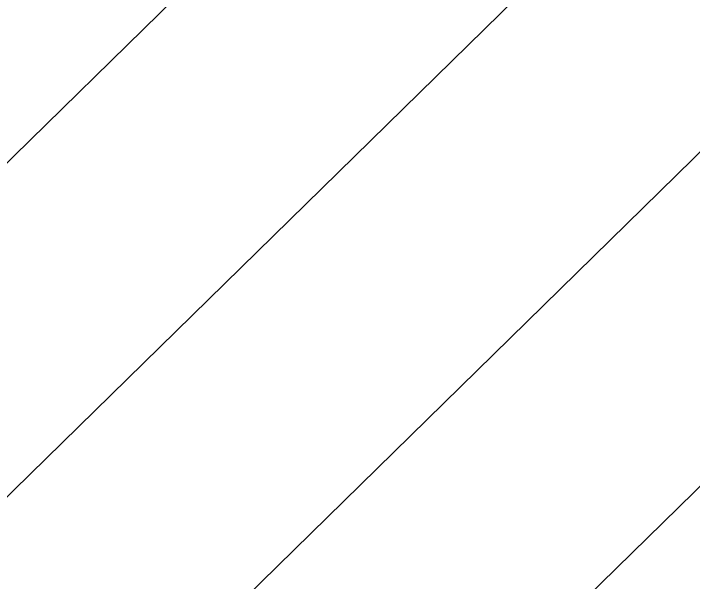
# Model space of a CAD drawing. Extents: x 7084 to 11035, y 13750 to 16729.
# Drawn here: x 8699.05 to 8700.036, y 15505.306 to 15506.131 of the extents above; entities that cross this region are included whole.
import ezdxf

# ---------------------------------------------------------------- set-up
doc = ezdxf.new("R2010")
doc.units = 0
doc.layers.add('Default', color=7, linetype='Continuous')

msp = doc.modelspace()

# ---------------------------------------------------------------- linework, layer by layer
at = {"layer": 'Default'}
for points in [[(9852.25657, 15502.66125), (9524.39506, 15591.68327), (9493.36177, 15583.43774), (9373.94193, 15629.03436), (9256.69351, 15670.28843), (9048.25175, 15676.80232), (9025.18275, 15692.74369), (9017.49308, 15680.37538), (8852.47662, 15641.29255), (8754.76957, 15571.81189), (8744.08376, 15550.02419), (8698.48713, 15505.37256), (8705.8166, 15501.8342), (8751.41323, 15546.48583), (8832.26105, 15448.5233), (8753.33787, 15399.19636), (8679.76134, 15418.38106), (8672.43187, 15421.91943), (8620.32145, 15348.09621), (8610.46459, 15346.57977), (8549.66905, 15220.64624)], [(8550.08262, 15219.8076), (8611.039, 15346.07429), (8620.44782, 15347.5218), (8672.6961, 15421.54032), (8679.69241, 15418.16279), (8753.46359, 15398.92733), (8832.59556, 15448.38477), (8751.53385, 15546.60645), (8705.8166, 15501.8367), (8698.82029, 15505.21423), (8744.53754, 15549.98398), (8754.73763, 15570.78133), (8852.70317, 15640.4458), (9018.15618, 15679.63203), (9025.49632, 15691.43814), (9047.51673, 15676.22138), (9256.50993, 15669.69026)], [(9852.05512, 15499.78476), (9522.45889, 15589.2778), (9494.24681, 15581.78186), (9374.19512, 15627.61974), (9256.32634, 15669.09209), (9046.7817, 15675.64043), (9025.80989, 15690.13259), (9018.81928, 15678.88868), (8852.92972, 15639.59905), (8754.7057, 15569.75078), (8744.99133, 15549.94378), (8699.15344, 15505.05589), (8705.8166, 15501.8392), (8751.65448, 15546.72708), (8832.93006, 15448.24624), (8753.58931, 15398.6583), (8679.62349, 15417.94451), (8672.96033, 15421.16121), (8620.57419, 15346.94739), (8611.61341, 15345.56881), (8550.4962, 15218.96896)], [(8550.90978, 15218.13032), (8612.18781, 15345.06333), (8620.70057, 15346.37299), (8673.22456, 15420.78209), (8679.55456, 15417.72623), (8753.71502, 15398.38927), (8833.26457, 15448.1077), (8751.77511, 15546.84771), (8705.8166, 15501.8417), (8699.4866, 15504.89756), (8745.44511, 15549.90357), (8754.67376, 15568.72022), (8853.15626, 15638.7523), (9019.48239, 15678.14532), (9026.12346, 15688.82704), (9046.04668, 15675.05949), (9256.14275, 15668.49391), (9374.32171, 15626.91243), (9494.68933, 15580.95392), (9521.49081, 15588.07507), (9851.95439, 15498.34652)]]:
    msp.add_lwpolyline(points, dxfattribs=at)

doc.saveas('drawing.dxf')
